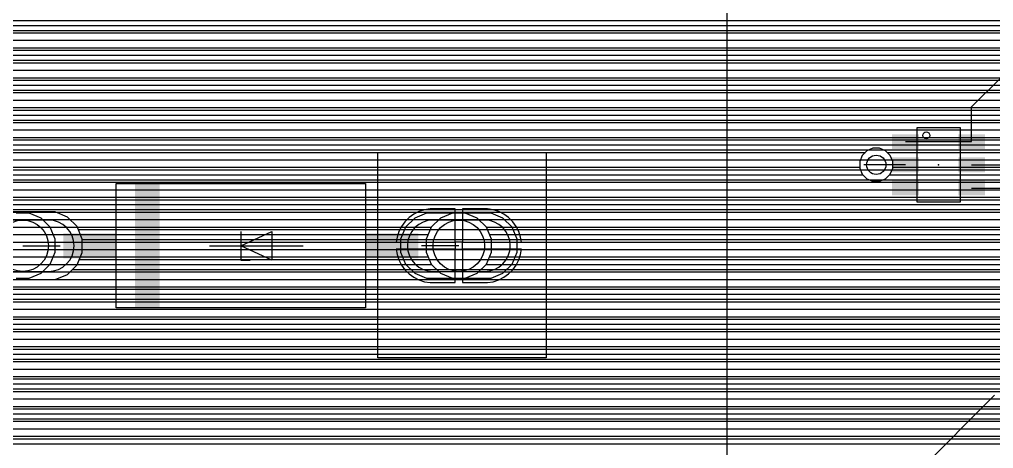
# Model space of a CAD drawing. Extents: x -0.45 to 6.54, y 0 to 7.98.
# Drawn here: x 2.305 to 3.868, y 3.424 to 4.114 of the extents above; entities that cross this region are included whole.
import ezdxf

# ---------------------------------------------------------------- set-up
doc = ezdxf.new("R2010")
doc.units = 0
for name, color, linetype in [('1', 22, 'CONTINUOUS'), ('16', 175, 'CONTINUOUS'), ('17', 4, 'CONTINUOUS'), ('18', 4, 'CONTINUOUS'), ('2', 3, 'CONTINUOUS'), ('21', 253, 'CONTINUOUS'), ('23', 7, 'CONTINUOUS'), ('51', 253, 'CONTINUOUS')]:
    doc.layers.add(name, color=color, linetype=linetype)

# ---------------------------------------------------------------- blocks, each defined once
blk = doc.blocks.new('RECT')
blk.add_solid([(-0.5, -0.5), (0.5, -0.5), (-0.5, 0.5), (0.5, 0.5)])
blk = doc.blocks.new('LONGP100')
blk.add_lwpolyline([(-0.5, -0.5), (0.5, -0.5, 1), (0.5, 0.5), (-0.5, 0.5, 1)], format="xyb", close=True)
blk = doc.blocks.new('ROUNDP')
blk.add_circle((0, 0), 0.5)
blk = doc.blocks.new('ROUNDV')
blk.add_circle((0, 0), 0.5)

msp = doc.modelspace()

# ---------------------------------------------------------------- linework, layer by layer
at = {"layer": '1'}
for p, q in [((3.44, 4.975), (3.44, 0.06875)), ((1.99, 4.104), (3.44, 4.104)), ((1.99, 4.092), (3.44, 4.092)), ((1.99, 4.08), (3.44, 4.08)), ((1.99, 4.068), (3.44, 4.068)), ((1.99, 4.056), (3.44, 4.056)), ((1.99, 4.044), (3.44, 4.044)), ((1.99, 4.032), (3.44, 4.032)), ((1.99, 4.02), (3.44, 4.02)), ((3.83315, 3.97315), (3.88, 4.02)), ((1.99, 4.008), (3.44, 4.008)), ((1.99, 3.996), (3.44, 3.996)), ((1.99, 3.984), (3.44, 3.984)), ((1.99, 3.972), (3.44, 3.972)), ((3.83315, 3.917402), (3.83315, 3.97315)), ((1.99, 3.96), (3.44, 3.96)), ((1.99, 3.948), (3.44, 3.948)), ((1.99, 3.936), (3.44, 3.936)), ((1.99, 3.924), (3.44, 3.924)), ((1.99, 3.912), (3.44, 3.912)), ((3.72685, 3.917402), (3.83315, 3.917402)), ((1.99, 3.9), (3.44, 3.9)), ((1.99, 3.888), (3.44, 3.888)), ((3.72685, 3.88), (3.68, 3.88)), ((3.83315, 3.88), (3.906181, 3.88)), ((1.99, 3.876), (3.44, 3.876)), ((1.99, 3.864), (3.44, 3.864)), ((1.99, 3.852), (3.44, 3.852)), ((1.99, 3.84), (3.44, 3.84)), ((3.83315, 3.842598), (3.903583, 3.842598)), ((1.99, 3.828), (3.44, 3.828)), ((1.99, 3.816), (3.44, 3.816)), ((1.99, 3.804), (3.44, 3.804)), ((2.958357, 3.80225), (2.939153, 3.794295)), ((3.061643, 3.80225), (2.958357, 3.80225)), ((3.080847, 3.794295), (3.061643, 3.80225)), ((1.99, 3.792), (2.936857, 3.792)), ((2.939153, 3.794295), (2.924455, 3.779597)), ((3.095545, 3.779597), (3.080847, 3.794295)), ((3.083142, 3.792), (3.44, 3.792)), ((1.99, 3.78), (2.924857, 3.78)), ((1.99, 3.768), (2.919651, 3.768)), ((2.924455, 3.779597), (2.9165, 3.760393)), ((3.095142, 3.78), (3.44, 3.78)), ((3.1035, 3.760393), (3.095545, 3.779597)), ((3.100349, 3.768), (3.44, 3.768)), ((1.99, 3.756), (2.9165, 3.756)), ((2.9165, 3.760393), (2.9165, 3.739607)), ((3.1035, 3.739607), (3.1035, 3.760393)), ((3.1035, 3.756), (3.44, 3.756)), ((1.99, 3.744), (2.9165, 3.744)), ((2.9165, 3.739607), (2.924455, 3.720403)), ((3.095545, 3.720403), (3.1035, 3.739607)), ((3.1035, 3.744), (3.44, 3.744)), ((1.99, 3.732), (2.919651, 3.732)), ((3.100349, 3.732), (3.44, 3.732)), ((1.99, 3.72), (2.924857, 3.72)), ((1.99, 3.708), (2.936857, 3.708)), ((2.924455, 3.720403), (2.939153, 3.705705)), ((2.939153, 3.705705), (2.958357, 3.69775)), ((3.061643, 3.69775), (3.080847, 3.705705)), ((3.080847, 3.705705), (3.095545, 3.720403)), ((3.083143, 3.708), (3.44, 3.708)), ((3.095143, 3.72), (3.44, 3.72)), ((1.99, 3.696), (3.44, 3.696)), ((2.958357, 3.69775), (3.061643, 3.69775)), ((1.99, 3.684), (3.44, 3.684)), ((1.99, 3.672), (3.44, 3.672)), ((1.99, 3.66), (3.44, 3.66)), ((1.99, 3.648), (3.44, 3.648)), ((1.99, 3.636), (3.44, 3.636)), ((1.99, 3.624), (3.44, 3.624)), ((1.99, 3.612), (3.44, 3.612)), ((1.99, 3.6), (3.44, 3.6)), ((1.99, 3.588), (3.44, 3.588)), ((1.99, 3.576), (3.44, 3.576)), ((1.99, 3.564), (3.44, 3.564)), ((1.99, 3.552), (3.44, 3.552)), ((1.99, 3.54), (3.44, 3.54)), ((1.99, 3.528), (3.44, 3.528)), ((1.99, 3.516), (3.44, 3.516)), ((1.99, 3.504), (3.44, 3.504)), ((3.68, 3.32), (3.87, 3.51)), ((3.864, 3.504), (4.06, 3.504)), ((1.99, 3.492), (3.44, 3.492)), ((3.852, 3.492), (4.06, 3.492)), ((1.99, 3.48), (3.44, 3.48)), ((3.84, 3.48), (4.06, 3.48)), ((1.99, 3.468), (3.44, 3.468)), ((1.99, 3.456), (3.44, 3.456)), ((3.816, 3.456), (4.06, 3.456)), ((3.828, 3.468), (4.06, 3.468)), ((1.99, 3.444), (3.44, 3.444)), ((3.804, 3.444), (4.06, 3.444)), ((1.99, 3.432), (3.44, 3.432)), ((3.792, 3.432), (4.06, 3.432))]:
    msp.add_line(p, q, dxfattribs=at)
at = {"layer": '16'}
for p, q in [((0.018, 4.112), (6.362, 4.112)), ((0.018, 4.096), (6.362, 4.096)), ((0.018, 4.08), (6.06046, 4.08)), ((0.018, 4.064), (6.04446, 4.064)), ((0.018, 4.048), (6.036004, 4.048)), ((0.018, 4.032), (6.029376, 4.032)), ((0.276218, 4.016), (6.029008, 4.016)), ((0.299414, 4), (5.727563, 4)), ((0.314149, 3.984), (5.716163, 3.984)), ((0.323386, 3.968), (5.712315, 3.968)), ((0.329064, 3.952), (5.714085, 3.952)), ((0.333, 3.936), (5.722128, 3.936)), ((0.333, 3.92), (5.744184, 3.92)), ((0.331341, 3.904), (5.742613, 3.904)), ((2.88, 3.57), (2.88, 3.9)), ((2.88, 3.9), (3.15, 3.9)), ((3.15, 3.9), (3.15, 3.57)), ((0.840305, 3.888), (5.723325, 3.888)), ((2.88, 3.888), (3.15, 3.888)), ((3.68, 3.88), (3.66, 3.88)), ((0.8455, 3.872), (5.717315, 3.872)), ((2.88, 3.872), (3.15, 3.872)), ((0.841635, 3.856), (5.717526, 3.856)), ((2.88, 3.856), (3.15, 3.856)), ((0.290941, 3.84), (5.724634, 3.84)), ((2.88, 3.84), (3.15, 3.84)), ((0.255689, 3.824), (5.747441, 3.824)), ((2.88, 3.824), (3.15, 3.824)), ((0.018, 3.808), (2.956195, 3.808)), ((2.362041, 3.80425), (2.257959, 3.80425)), ((2.38198, 3.795991), (2.362041, 3.80425)), ((2.88, 3.808), (3.15, 3.808)), ((2.937696, 3.800675), (2.930151, 3.795193)), ((2.946006, 3.804909), (2.937696, 3.800675)), ((2.954875, 3.807791), (2.946006, 3.804909)), ((2.964087, 3.80925), (2.954875, 3.807791)), ((3.00425, 3.80925), (2.964087, 3.80925)), ((3.00425, 3.755751), (3.00425, 3.80925)), ((3.00425, 3.808), (3.01575, 3.808)), ((3.055913, 3.80925), (3.01575, 3.80925)), ((3.01575, 3.80925), (3.01575, 3.755751)), ((3.065124, 3.807791), (3.055913, 3.80925)), ((3.063805, 3.808), (5.817315, 3.808)), ((3.073994, 3.804909), (3.065124, 3.807791)), ((3.082304, 3.800675), (3.073994, 3.804909)), ((3.089849, 3.795193), (3.082304, 3.800675)), ((2.397241, 3.78073), (2.38198, 3.795991)), ((2.385971, 3.792), (2.926958, 3.792)), ((2.88, 3.792), (3.15, 3.792)), ((2.923557, 3.788599), (2.918075, 3.781054)), ((2.930151, 3.795193), (2.923557, 3.788599)), ((3.00425, 3.792), (3.01575, 3.792)), ((3.096443, 3.788599), (3.089849, 3.795193)), ((3.093042, 3.792), (5.726634, 3.792)), ((3.101925, 3.781054), (3.096443, 3.788599)), ((2.4055, 3.760791), (2.397241, 3.78073)), ((2.3992, 3.776), (2.9155, 3.776)), ((2.88, 3.776), (3.15, 3.776)), ((2.913841, 3.772744), (2.910959, 3.763874)), ((2.918075, 3.781054), (2.913841, 3.772744)), ((3.00425, 3.776), (3.01575, 3.776)), ((3.106159, 3.772744), (3.101925, 3.781054)), ((3.1045, 3.776), (5.718354, 3.776)), ((3.109041, 3.763874), (3.106159, 3.772744)), ((2.4055, 3.739209), (2.4055, 3.760791)), ((2.4055, 3.76), (2.910345, 3.76)), ((2.88, 3.76), (3.15, 3.76)), ((2.910959, 3.763874), (2.909672, 3.75575)), ((2.909672, 3.75575), (3.004249, 3.75575)), ((3.004249, 3.75575), (3.004249, 3.74425)), ((3.00425, 3.76), (3.01575, 3.76)), ((3.01575, 3.755751), (3.00425, 3.755751)), ((3.015751, 3.74425), (3.015751, 3.75575)), ((3.015751, 3.75575), (3.110328, 3.75575)), ((3.110328, 3.75575), (3.109041, 3.763874)), ((3.109655, 3.76), (5.717315, 3.76)), ((2.397241, 3.71927), (2.4055, 3.739209)), ((2.4055, 3.744), (2.909712, 3.744)), ((2.88, 3.744), (3.15, 3.744)), ((3.004249, 3.74425), (2.909672, 3.74425)), ((2.909672, 3.74425), (2.910959, 3.736125)), ((3.00425, 3.69075), (3.00425, 3.744249)), ((3.00425, 3.744249), (3.01575, 3.744249)), ((3.00425, 3.744), (3.01575, 3.744)), ((3.01575, 3.744249), (3.01575, 3.69075)), ((3.110328, 3.74425), (3.015751, 3.74425)), ((3.109041, 3.736125), (3.110328, 3.74425)), ((3.110288, 3.744), (5.722496, 3.744)), ((2.400857, 3.728), (2.913599, 3.728)), ((2.88, 3.728), (3.15, 3.728)), ((2.910959, 3.736125), (2.913841, 3.727256)), ((2.913841, 3.727256), (2.918075, 3.718946)), ((3.00425, 3.728), (3.01575, 3.728)), ((3.101925, 3.718946), (3.106159, 3.727256)), ((3.106159, 3.727256), (3.109041, 3.736125)), ((3.106401, 3.728), (5.737784, 3.728)), ((2.38198, 3.704009), (2.397241, 3.71927)), ((2.389971, 3.712), (2.923121, 3.712)), ((2.88, 3.712), (3.15, 3.712)), ((2.918075, 3.718946), (2.923557, 3.711401)), ((2.923557, 3.711401), (2.930151, 3.704807)), ((3.00425, 3.712), (3.01575, 3.712)), ((3.089849, 3.704807), (3.096443, 3.711401)), ((3.096443, 3.711401), (3.101925, 3.718946)), ((3.096878, 3.712), (5.817315, 3.712)), ((2.257959, 3.69575), (2.362041, 3.69575)), ((2.362041, 3.69575), (2.38198, 3.704009)), ((2.362644, 3.696), (2.944221, 3.696)), ((2.88, 3.696), (3.15, 3.696)), ((2.930151, 3.704807), (2.937696, 3.699325)), ((2.937696, 3.699325), (2.946006, 3.695091)), ((2.946006, 3.695091), (2.954875, 3.692209)), ((2.954875, 3.692209), (2.964087, 3.69075)), ((2.964087, 3.69075), (3.00425, 3.69075)), ((3.00425, 3.696), (3.01575, 3.696)), ((3.01575, 3.69075), (3.055913, 3.69075)), ((3.055913, 3.69075), (3.065124, 3.692209)), ((3.065124, 3.692209), (3.073994, 3.695091)), ((3.073994, 3.695091), (3.082304, 3.699325)), ((3.075778, 3.696), (5.730634, 3.696)), ((3.082304, 3.699325), (3.089849, 3.704807)), ((1.946706, 3.68), (5.720011, 3.68)), ((2.88, 3.68), (3.15, 3.68)), ((1.948363, 3.664), (5.717315, 3.664)), ((2.88, 3.664), (3.15, 3.664)), ((1.938305, 3.648), (5.72084, 3.648)), ((2.88, 3.648), (3.15, 3.648)), ((1.081426, 3.632), (5.732634, 3.632)), ((2.88, 3.632), (3.15, 3.632)), ((1.083, 3.616), (5.817315, 3.616)), ((2.88, 3.616), (3.15, 3.616)), ((1.083, 3.6), (5.817315, 3.6)), ((2.88, 3.6), (3.15, 3.6)), ((1.079684, 3.584), (5.817315, 3.584)), ((2.88, 3.584), (3.15, 3.584)), ((1.075397, 3.568), (6.029008, 3.568)), ((3.15, 3.57), (2.88, 3.57)), ((1.066273, 3.552), (6.029008, 3.552)), ((1.054556, 3.536), (6.034347, 3.536)), ((1.03795, 3.52), (6.040974, 3.52)), ((1.006336, 3.504), (6.05646, 3.504)), ((0.018, 3.488), (6.084252, 3.488)), ((0.018, 3.472), (6.362, 3.472)), ((0.018, 3.456), (6.362, 3.456)), ((0.018, 3.44), (6.362, 3.44))]:
    msp.add_line(p, q, dxfattribs=at)
at = {"layer": '2'}
for p, q in [((1.477, 4.104), (6.304, 4.104)), ((1.950477, 4.092), (6.089478, 4.092)), ((1.955784, 4.068), (6.051288, 4.068)), ((1.9565, 4.08), (6.063288, 4.08)), ((1.948477, 4.056), (6.041482, 4.056)), ((1.477, 4.044), (6.036512, 4.044)), ((1.477, 4.032), (6.031541, 4.032)), ((1.477, 4.02), (6.031008, 4.02)), ((1.477, 4.008), (6.031008, 4.008)), ((1.477, 3.996), (5.733463, 3.996)), ((1.477, 3.984), (5.723833, 3.984)), ((1.477, 3.972), (5.719315, 3.972)), ((1.477, 3.96), (5.719315, 3.96)), ((1.477, 3.948), (5.723004, 3.948)), ((1.477, 3.936), (5.731463, 3.936)), ((1.477, 3.924), (5.819691, 3.924)), ((1.477, 3.912), (5.819315, 3.912)), ((1.477, 3.9), (3.662523, 3.9)), ((3.657534, 3.895011), (3.6535, 3.885271)), ((3.664989, 3.902466), (3.657534, 3.895011)), ((3.674729, 3.9065), (3.664989, 3.902466)), ((3.685271, 3.9065), (3.674729, 3.9065)), ((3.695011, 3.902466), (3.685271, 3.9065)), ((3.702466, 3.895011), (3.695011, 3.902466)), ((3.697477, 3.9), (4.632523, 3.9)), ((3.7065, 3.885271), (3.702466, 3.895011)), ((1.477, 3.888), (3.65463, 3.888)), ((3.6535, 3.885271), (3.6535, 3.874729)), ((3.70537, 3.888), (4.62463, 3.888)), ((3.7065, 3.874729), (3.7065, 3.885271)), ((1.477, 3.876), (3.6535, 3.876)), ((1.477, 3.864), (3.658523, 3.864)), ((3.6535, 3.874729), (3.657534, 3.864989)), ((3.657534, 3.864989), (3.664989, 3.857534)), ((3.695011, 3.857534), (3.702466, 3.864989)), ((3.701477, 3.864), (4.628523, 3.864)), ((3.702466, 3.864989), (3.7065, 3.874729)), ((3.7065, 3.876), (4.6235, 3.876)), ((1.477, 3.852), (5.721347, 3.852)), ((3.664989, 3.857534), (3.674729, 3.8535)), ((3.674729, 3.8535), (3.685271, 3.8535)), ((3.685271, 3.8535), (3.695011, 3.857534)), ((1.477, 3.84), (5.727463, 3.84)), ((1.477, 3.828), (5.743011, 3.828)), ((1.477, 3.816), (5.819315, 3.816)), ((1.477, 3.804), (5.747839, 3.804)), ((2.320393, 3.80225), (2.299607, 3.80225)), ((2.339597, 3.794295), (2.320393, 3.80225)), ((2.999607, 3.80225), (2.980403, 3.794295)), ((3.020393, 3.80225), (2.999607, 3.80225)), ((3.039597, 3.794295), (3.020393, 3.80225)), ((2.354295, 3.779597), (2.339597, 3.794295)), ((2.341892, 3.792), (2.978107, 3.792)), ((2.980403, 3.794295), (2.965705, 3.779597)), ((3.054295, 3.779597), (3.039597, 3.794295)), ((3.041892, 3.792), (5.729463, 3.792)), ((2.353892, 3.78), (2.966107, 3.78)), ((2.36225, 3.760393), (2.354295, 3.779597)), ((2.359099, 3.768), (2.960901, 3.768)), ((2.965705, 3.779597), (2.95775, 3.760393)), ((3.053892, 3.78), (5.722176, 3.78)), ((3.06225, 3.760393), (3.054295, 3.779597)), ((3.059099, 3.768), (5.719315, 3.768)), ((2.36225, 3.739607), (2.36225, 3.760393)), ((2.36225, 3.756), (2.95775, 3.756)), ((2.95775, 3.760393), (2.95775, 3.739607)), ((3.06225, 3.739607), (3.06225, 3.760393)), ((3.06225, 3.756), (5.719691, 3.756)), ((2.354295, 3.720403), (2.36225, 3.739607)), ((2.36225, 3.744), (2.95775, 3.744)), ((2.95775, 3.739607), (2.965705, 3.720403)), ((3.054295, 3.720403), (3.06225, 3.739607)), ((3.06225, 3.744), (5.724661, 3.744)), ((2.359099, 3.732), (2.960901, 3.732)), ((3.059099, 3.732), (5.735463, 3.732)), ((2.320393, 3.69775), (2.339597, 3.705705)), ((2.339597, 3.705705), (2.354295, 3.720403)), ((2.341893, 3.708), (2.978107, 3.708)), ((2.353893, 3.72), (2.966107, 3.72)), ((2.965705, 3.720403), (2.980403, 3.705705)), ((2.980403, 3.705705), (2.999607, 3.69775)), ((3.020393, 3.69775), (3.039597, 3.705705)), ((3.039597, 3.705705), (3.054295, 3.720403)), ((3.041893, 3.708), (5.819315, 3.708)), ((3.053893, 3.72), (5.819315, 3.72)), ((1.833307, 3.696), (5.733463, 3.696)), ((2.299607, 3.69775), (2.320393, 3.69775)), ((2.999607, 3.69775), (3.020393, 3.69775)), ((1.477, 3.684), (5.723833, 3.684)), ((1.477, 3.672), (5.719315, 3.672)), ((1.477, 3.66), (5.719315, 3.66)), ((1.477, 3.648), (5.723004, 3.648)), ((1.477, 3.636), (5.731463, 3.636)), ((1.477, 3.624), (5.819691, 3.624)), ((1.477, 3.612), (5.819315, 3.612)), ((1.477, 3.6), (5.822176, 3.6)), ((1.477, 3.588), (5.829463, 3.588)), ((1.541477, 3.576), (5.847839, 3.576)), ((1.54537, 3.552), (6.031008, 3.552)), ((1.5465, 3.564), (6.031008, 3.564)), ((1.537477, 3.54), (6.034855, 3.54)), ((1.477, 3.528), (6.039825, 3.528)), ((1.477, 3.516), (6.047288, 3.516)), ((1.477, 3.504), (6.059288, 3.504)), ((1.477, 3.492), (6.079821, 3.492)), ((1.938892, 3.48), (6.304, 3.48)), ((1.953299, 3.468), (6.304, 3.468)), ((1.9565, 3.456), (6.304, 3.456)), ((1.954127, 3.444), (6.304, 3.444)), ((1.943721, 3.432), (6.304, 3.432))]:
    msp.add_line(p, q, dxfattribs=at)
at = {"layer": '21'}
for p, q in [((3.745551, 3.940039), (3.814449, 3.940039)), ((3.745551, 3.819961), (3.745551, 3.940039)), ((3.814449, 3.940039), (3.814449, 3.819961)), ((2.46, 3.65), (2.46, 3.85)), ((2.46, 3.85), (2.86, 3.85)), ((2.86, 3.85), (2.86, 3.65)), ((3.814449, 3.819961), (3.745551, 3.819961)), ((2.66, 3.75), (2.71, 3.773)), ((2.66, 3.773), (2.66, 3.75)), ((2.71, 3.773), (2.71, 3.727)), ((2.61, 3.75), (2.66, 3.75)), ((2.71, 3.727), (2.66, 3.75)), ((2.66, 3.75), (2.76, 3.75)), ((2.66, 3.75), (2.66, 3.727)), ((2.66, 3.727), (2.675, 3.727)), ((2.86, 3.65), (2.46, 3.65))]:
    msp.add_line(p, q, dxfattribs=at)
msp.add_circle((3.760315, 3.927244), 0.005568, dxfattribs=at)
at = {"layer": '23'}
for p in [(3.78, 3.88), (2.66, 3.75)]:
    msp.add_point(p, dxfattribs=at)
at = {"layer": '51'}
for p, q in [((2.31, 3.75), (2.37, 3.75)), ((3.01, 3.75), (2.95, 3.75))]:
    msp.add_line(p, q, dxfattribs=at)

# ---------------------------------------------------------------- block references
at = {"layer": '1', "xscale": 0.043307, "yscale": 0.023622}
for p in [(3.72685, 3.917402), (3.83315, 3.917402), (3.72685, 3.88), (3.83315, 3.88), (3.72685, 3.842598), (3.83315, 3.842598)]:
    msp.add_blockref('RECT', p, dxfattribs=at)
at = {"layer": '17', "xscale": 0.0825, "yscale": 0.0825}
for name, p in [('LONGP100', (2.31, 3.75)), ('LONGP100', (2.31, 3.75)), ('ROUNDP', (2.31, 3.75)), ('ROUNDP', (2.31, 3.75)), ('LONGP100', (3.01, 3.75)), ('LONGP100', (3.01, 3.75)), ('ROUNDP', (3.01, 3.75)), ('ROUNDP', (3.01, 3.75))]:
    msp.add_blockref(name, p, dxfattribs=at)
at = {"layer": '18', "xscale": 0.031, "yscale": 0.031}
msp.add_blockref('ROUNDV', (3.68, 3.88), dxfattribs=at)
msp.add_blockref('ROUNDV', (3.68, 3.88), dxfattribs=at)
msp.add_blockref('ROUNDV', (3.68, 3.88), dxfattribs=at)
msp.add_blockref('ROUNDV', (3.68, 3.88), dxfattribs=at)
at = {"layer": '21'}
for p, xscale, yscale in [((2.51, 3.75), 0.04, 0.2), ((2.4175, 3.75), 0.085, 0.04), ((2.9025, 3.75), 0.085, 0.04)]:
    msp.add_blockref('RECT', p, dxfattribs=dict(at, xscale=xscale, yscale=yscale))

doc.saveas('drawing.dxf')
